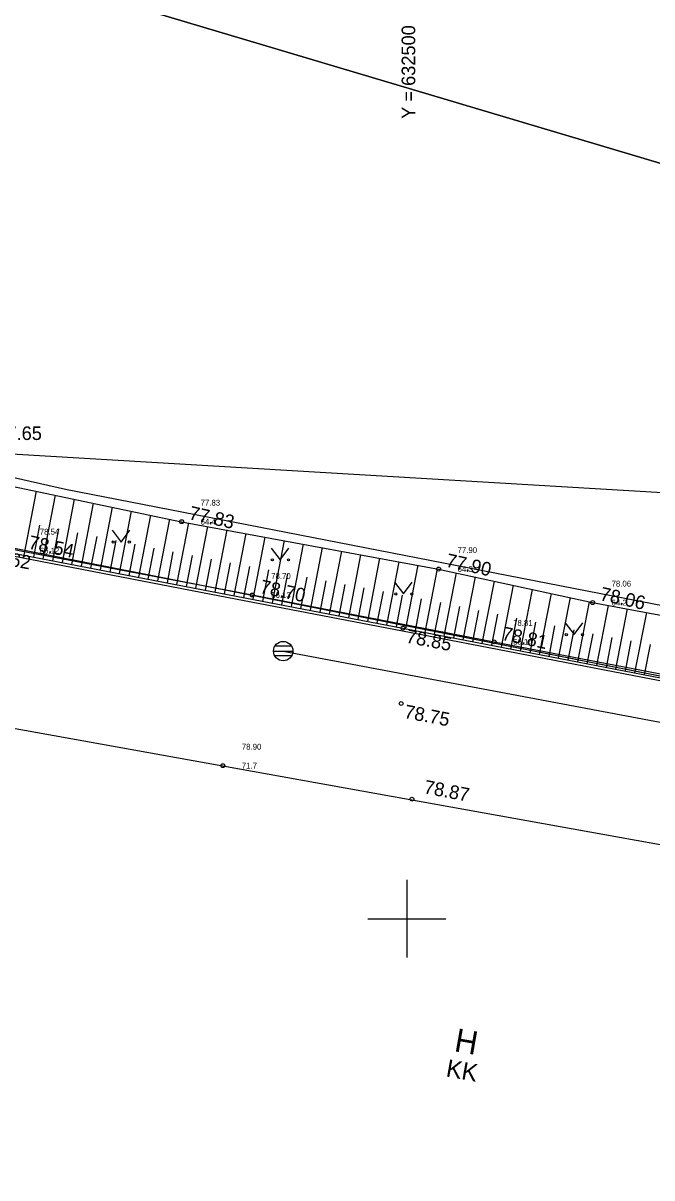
# Model space of a CAD drawing. Extents: x 632344 to 632669, y 6446623 to 6446852.
# Drawn here: x 632480.3 to 632512.6, y 6446736.7 to 6446796.1 of the extents above; entities that cross this region are included whole.
import ezdxf

# ---------------------------------------------------------------- set-up
doc = ezdxf.new("R2010")
doc.units = 0
for name, color, linetype in [('AED', 7, 'Continuous'), ('HALJASTUS', 7, 'Continuous'), ('HOONE', 7, 'Continuous'), ('KORGUS-EH2000', 7, 'Continuous'), ('MOOTKORG-EH2000', 7, 'Continuous'), ('MOOTMPUNKT', 7, 'Continuous'), ('MOOTNR', 7, 'Continuous'), ('MOOTPIIR', 7, 'Continuous'), ('MPOHULIIN', 7, 'Continuous'), ('PIIR', 7, 'Continuous'), ('RELJEEF', 7, 'Continuous'), ('SKKAEV', 7, 'Continuous'), ('SKTRASS', 7, 'Continuous'), ('TEE', 7, 'Continuous'), ('VORK', 7, 'Continuous')]:
    doc.layers.add(name, color=color, linetype=linetype)

msp = doc.modelspace()

# ---------------------------------------------------------------- linework, layer by layer
at = {"layer": 'AED'}
msp.add_lwpolyline([(632400.832, 6446784.237), (632413.071, 6446781.872), (632435.296, 6446777.594), (632447.997, 6446775.138), (632457.895, 6446773.242), (632467.766, 6446771.324), (632480.144, 6446768.93), (632492.05, 6446766.651), (632504.494, 6446764.239), (632514.747, 6446762.268), (632523.333, 6446760.623), (632531.173, 6446759.102), (632538.476, 6446757.715), (632543.267, 6446759.575), (632544.537, 6446759.347)], dxfattribs=at)
at = {"layer": 'HALJASTUS'}
for p, q in [((632484.836, 6446769.982), (632485.299, 6446769.375)), ((632485.299, 6446769.375), (632485.745, 6446769.982)), ((632493.023, 6446769.063), (632493.486, 6446768.456)), ((632493.486, 6446768.456), (632493.932, 6446769.063)), ((632499.372, 6446767.308), (632499.835, 6446766.702)), ((632499.835, 6446766.702), (632500.281, 6446767.308)), ((632508.144, 6446765.22), (632508.607, 6446764.613)), ((632508.607, 6446764.613), (632509.053, 6446765.22))]:
    msp.add_line(p, q, dxfattribs=at)
for centre in [(632484.898, 6446769.375), (632485.727, 6446769.375), (632493.085, 6446768.456), (632493.914, 6446768.456), (632499.434, 6446766.702), (632500.263, 6446766.702), (632508.206, 6446764.613), (632509.035, 6446764.613)]:
    msp.add_circle(centre, 0.055, dxfattribs=at)
at = {"layer": 'HOONE'}
msp.add_lwpolyline([(632474.69, 6446760.71), (632490.539, 6446757.87), (632533.725, 6446750.101), (632529.179, 6446724.816), (632529.154, 6446724.666), (632526.381, 6446709.205), (632525.312, 6446703.274), (632512.232, 6446705.622), (632491.221, 6446709.424), (632471.521, 6446712.959)], dxfattribs=at)
at = {"layer": 'KORGUS-EH2000'}
for centre in [(632488.419, 6446770.422), (632501.637, 6446767.983), (632492.05, 6446766.651), (632509.56, 6446766.26), (632499.805, 6446764.942), (632504.494, 6446764.239), (632499.709, 6446761.067), (632500.262, 6446756.149)]:
    msp.add_circle(centre, 0.1, dxfattribs=at)
at = {"layer": 'MOOTMPUNKT'}
for centre in [(632488.419, 6446770.422), (632501.637, 6446767.983), (632492.05, 6446766.651), (632509.56, 6446766.26), (632504.494, 6446764.239), (632490.539, 6446757.87)]:
    msp.add_circle(centre, 0.1, dxfattribs=at)
at = {"layer": 'MOOTPIIR'}
msp.add_lwpolyline([(632548.941, 6446732.65), (632550.925, 6446737.851), (632551.531, 6446740.712), (632553.7, 6446740.373), (632554.587, 6446742.988), (632556.446, 6446748.508), (632558.234, 6446754.175), (632558.87, 6446756.82), (632559.656, 6446760.637), (632559.864, 6446764.647), (632558.382, 6446770.203), (632557.427, 6446770.603), (632557.309, 6446770.696), (632548.4, 6446774.913), (632548.251, 6446774.895), (632546.071, 6446775.165), (632526.427, 6446779.455), (632524.087, 6446777.366), (632521.539, 6446770.829), (632519.493, 6446765.9), (632517.989, 6446765.148), (632482.442, 6446772.082), (632466.151, 6446775.758)], dxfattribs=at)
at = {"layer": 'MPOHULIIN'}
msp.add_lwpolyline([(632518.636, 6446771.577), (632477.911, 6446773.998)], dxfattribs=at)
at = {"layer": 'PIIR'}
for points in [[(632377.44, 6446852.14), (632370.98, 6446831.17), (632378.73, 6446828.86), (632525.74, 6446785.08), (632617.18, 6446757.53), (632664.22, 6446744.18), (632669.14, 6446760.92), (632622.04, 6446774.77), (632550.69, 6446794.14), (632487.04, 6446814.31), (632445.92, 6446825.51), (632385.73, 6446843.47)], [(632525.96, 6446778.3), (632525.74, 6446785.08), (632378.73, 6446828.86), (632377.66, 6446825.3), (632372.05, 6446807.23), (632381.79, 6446787.46), (632384.27, 6446787.02), (632418.66, 6446780.63), (632460.03, 6446772.96), (632522.3, 6446760.66)]]:
    msp.add_lwpolyline(points, close=True, dxfattribs=at)
msp.add_lwpolyline([(632399.26, 6446674.23), (632395.29, 6446703.01), (632389.17, 6446692.5), (632345.87, 6446700.08), (632343.66, 6446759.12), (632346.99, 6446776.23), (632347.64, 6446778.26), (632358.01, 6446811.06), (632359.91, 6446810.25), (632364.92, 6446821.57), (632377.65, 6446825.3), (632372.04, 6446807.23), (632381.79, 6446787.49), (632384.26, 6446787.01), (632418.69, 6446780.67), (632460.02, 6446772.97), (632522.31, 6446760.66), (632525.93, 6446778.3), (632562.47, 6446768.56), (632556.74, 6446760.92), (632546.98, 6446722.02), (632570.46, 6446706.6)], dxfattribs=at)
at = {"layer": 'RELJEEF'}
for p, q in [((632480.936, 6446771.991), (632480.301, 6446768.698)), ((632481.914, 6446771.786), (632481.283, 6446768.509)), ((632482.893, 6446771.581), (632482.265, 6446768.32)), ((632483.872, 6446771.376), (632483.247, 6446768.131)), ((632484.851, 6446771.17), (632484.229, 6446767.942)), ((632485.83, 6446770.965), (632485.211, 6446767.753)), ((632486.809, 6446770.76), (632486.193, 6446767.564)), ((632481.109, 6446770.246), (632480.792, 6446768.604)), ((632487.787, 6446770.554), (632487.175, 6446767.374)), ((632488.768, 6446770.358), (632488.157, 6446767.185)), ((632489.751, 6446770.176), (632489.139, 6446766.996)), ((632482.089, 6446770.049), (632481.774, 6446768.415)), ((632483.069, 6446769.852), (632482.756, 6446768.225)), ((632484.05, 6446769.655), (632483.738, 6446768.036)), ((632490.735, 6446769.995), (632490.121, 6446766.807)), ((632491.718, 6446769.813), (632491.103, 6446766.618)), ((632492.702, 6446769.632), (632492.085, 6446766.429)), ((632485.03, 6446769.457), (632484.72, 6446767.847)), ((632486.011, 6446769.26), (632485.702, 6446767.658)), ((632486.991, 6446769.063), (632486.684, 6446767.469)), ((632493.685, 6446769.45), (632493.067, 6446766.24)), ((632494.668, 6446769.269), (632494.049, 6446766.051)), ((632495.652, 6446769.087), (632495.031, 6446765.862)), ((632487.971, 6446768.866), (632487.666, 6446767.28)), ((632488.954, 6446768.679), (632488.648, 6446767.091)), ((632489.936, 6446768.494), (632489.63, 6446766.902)), ((632496.635, 6446768.906), (632496.013, 6446765.672)), ((632497.619, 6446768.724), (632496.995, 6446765.483)), ((632498.602, 6446768.543), (632497.976, 6446765.294)), ((632499.586, 6446768.362), (632498.958, 6446765.105)), ((632490.919, 6446768.308), (632490.612, 6446766.713)), ((632491.902, 6446768.123), (632491.594, 6446766.523)), ((632492.885, 6446767.938), (632492.576, 6446766.334)), ((632500.571, 6446768.18), (632499.94, 6446764.916)), ((632501.555, 6446767.998), (632500.922, 6446764.726)), ((632502.532, 6446767.788), (632501.904, 6446764.536)), ((632493.867, 6446767.752), (632493.558, 6446766.145)), ((632494.85, 6446767.567), (632494.54, 6446765.956)), ((632495.833, 6446767.382), (632495.522, 6446765.767)), ((632496.815, 6446767.197), (632496.504, 6446765.578)), ((632503.51, 6446767.576), (632502.886, 6446764.347)), ((632504.487, 6446767.363), (632503.868, 6446764.157)), ((632497.798, 6446767.011), (632497.486, 6446765.389)), ((632498.781, 6446766.826), (632498.467, 6446765.2)), ((632499.763, 6446766.641), (632499.449, 6446765.01)), ((632505.465, 6446767.151), (632504.85, 6446763.967)), ((632506.442, 6446766.938), (632505.831, 6446763.777)), ((632507.42, 6446766.725), (632506.813, 6446763.588)), ((632500.747, 6446766.455), (632500.431, 6446764.821)), ((632501.728, 6446766.263), (632501.413, 6446764.631)), ((632502.708, 6446766.062), (632502.395, 6446764.441)), ((632508.397, 6446766.513), (632507.795, 6446763.398)), ((632509.374, 6446766.3), (632508.777, 6446763.208)), ((632510.357, 6446766.112), (632509.759, 6446763.018)), ((632503.688, 6446765.861), (632503.377, 6446764.252)), ((632504.667, 6446765.659), (632504.359, 6446764.062)), ((632505.647, 6446765.458), (632505.34, 6446763.872)), ((632511.34, 6446765.93), (632510.741, 6446762.829)), ((632512.323, 6446765.748), (632511.722, 6446762.639)), ((632506.627, 6446765.257), (632506.322, 6446763.683)), ((632507.606, 6446765.056), (632507.304, 6446763.493)), ((632508.586, 6446764.855), (632508.286, 6446763.303)), ((632509.566, 6446764.658), (632509.268, 6446763.113)), ((632510.549, 6446764.472), (632510.25, 6446762.924)), ((632511.532, 6446764.286), (632511.231, 6446762.734)), ((632512.514, 6446764.1), (632512.213, 6446762.544))]:
    msp.add_line(p, q, dxfattribs=at)
msp.add_lwpolyline([(632447.066, 6446779.714), (632452.62, 6446779.128), (632458.981, 6446777.265), (632467.222, 6446775.229), (632477.066, 6446772.803), (632488.419, 6446770.422), (632501.637, 6446767.983), (632509.56, 6446766.26), (632518.591, 6446764.586)], dxfattribs=at)
at = {"layer": 'SKKAEV'}
for p, q in [((632493.142, 6446763.764), (632494.142, 6446763.764)), ((632494.072, 6446764.014), (632493.212, 6446764.014)), ((632494.072, 6446763.514), (632493.212, 6446763.514))]:
    msp.add_line(p, q, dxfattribs=at)
msp.add_circle((632493.642, 6446763.764), 0.5, dxfattribs=at)
at = {"layer": 'SKTRASS'}
msp.add_line((632493.642, 6446763.764), (632541.16, 6446754.822), dxfattribs=at)
at = {"layer": 'TEE'}
for points in [[(632478.148, 6446769.113), (632489.969, 6446766.828), (632499.805, 6446764.942), (632512.612, 6446762.467), (632523.412, 6446760.405), (632525.284, 6446770.728), (632526.387, 6446776.763), (632537.214, 6446774.799), (632545.727, 6446773.276), (632544.659, 6446767.418), (632545.077, 6446766.862), (632545.965, 6446766.684), (632547.505, 6446766.38)], [(632547.589, 6446766.252), (632545.942, 6446766.549), (632544.979, 6446766.717), (632544.509, 6446767.39), (632545.551, 6446773.162), (632537.193, 6446774.653), (632526.496, 6446776.61), (632525.414, 6446770.719), (632523.515, 6446760.251), (632512.566, 6446762.326), (632499.783, 6446764.784), (632489.936, 6446766.676), (632478.125, 6446768.949)]]:
    msp.add_lwpolyline(points, dxfattribs=at)
at = {"layer": 'VORK'}
for p, q in [((632500, 6446752), (632500, 6446748)), ((632498, 6446750), (632502, 6446750))]:
    msp.add_line(p, q, dxfattribs=at)

# ---------------------------------------------------------------- texts
at = {"layer": 'HOONE'}
for s, height, p in [('H', 1.2, (632502.396, 6446743.189)), ('KK', 0.9, (632501.978, 6446741.888))]:
    msp.add_text(s, height=height, rotation=350.07375, dxfattribs=at).set_placement(p)
at = {"layer": 'KORGUS-EH2000'}
msp.add_text('77.65', height=0.7, dxfattribs=at).set_placement((632478.886, 6446774.623))
for s, rotation, p in [('77.83', 347.41477, (632488.754, 6446770.554)), ('78.54', 348.0031, (632480.503, 6446769.041)), (' 78.62 ', 349.78921, (632478.024, 6446768.424)), ('77.90', 347.41477, (632501.972, 6446768.115)), ('78.70', 348.0031, (632492.409, 6446766.762)), ('78.06', 347.41477, (632509.895, 6446766.392)), (' 78.85 ', 349.11564, (632499.673, 6446764.255)), ('78.81', 348.0031, (632504.853, 6446764.35)), (' 78.75 ', 349.11564, (632499.577, 6446760.38)), (' 78.87 ', 349.11564, (632500.589, 6446756.506))]:
    msp.add_text(s, height=0.7, rotation=rotation, dxfattribs=at).set_placement(p)
at = {"layer": 'MOOTKORG-EH2000'}
for s, p in [('77.83', (632489.394, 6446771.247)), ('78.54', (632481.119, 6446769.755)), ('77.90', (632502.612, 6446768.808)), ('78.70', (632493.025, 6446767.476)), ('78.06', (632510.535, 6446767.085)), ('78.81', (632505.469, 6446765.064)), ('78.90', (632491.514, 6446758.695))]:
    msp.add_text(s, height=0.3, dxfattribs=at).set_placement(p)
at = {"layer": 'MOOTNR'}
for s, p in [('64.4', (632489.394, 6446770.272)), ('66.12', (632481.119, 6446768.78)), ('64.3', (632502.612, 6446767.833)), ('66.13', (632493.025, 6446766.501)), ('64.2', (632510.535, 6446766.11)), ('66.14', (632505.469, 6446764.089)), ('71.7', (632491.514, 6446757.72))]:
    msp.add_text(s, height=0.3, dxfattribs=at).set_placement(p)
at = {"layer": 'VORK'}
msp.add_text(' Y = 632500', height=0.7, rotation=90, dxfattribs=at).set_placement((632500.434, 6446790.885))

doc.saveas('drawing.dxf')
